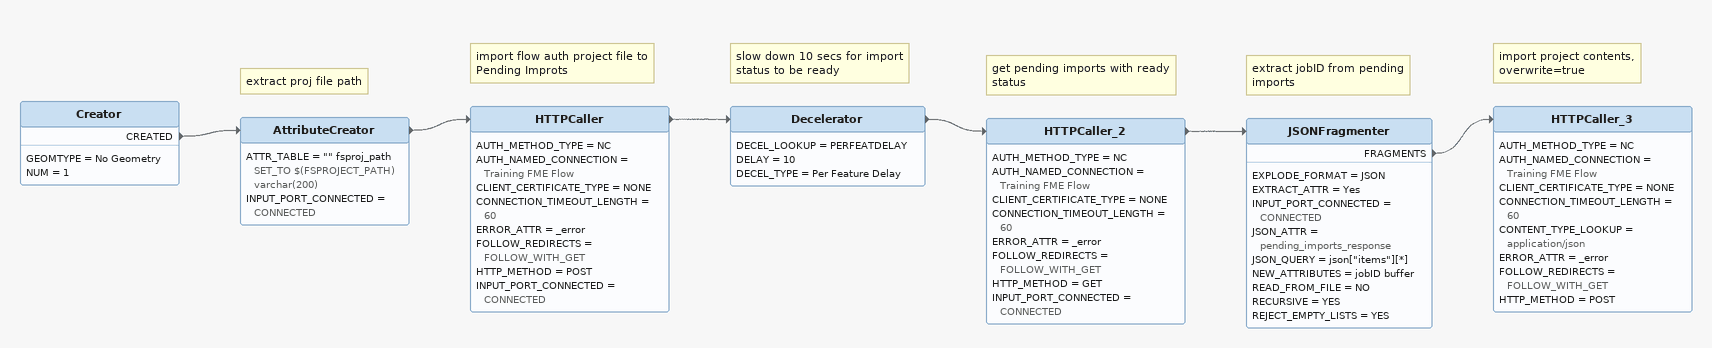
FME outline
Creator
    GEOMTYPE = No Geometry
    NUM = 1
    CREATED -> AttributeCreator
Note: extract proj file path
AttributeCreator
    ATTR_TABLE = "" fsproj_path SET_TO $(FSPROJECT_PATH) varchar(200)
    INPUT_PORT_CONNECTED = CONNECTED
    -> HTTPCaller
Note: import flow auth project file to Pending Improts
HTTPCaller
    AUTH_METHOD_TYPE = NC
    AUTH_NAMED_CONNECTION = Training FME Flow
    CLIENT_CERTIFICATE_TYPE = NONE
    CONNECTION_TIMEOUT_LENGTH = 60
    ERROR_ATTR = _error
    FOLLOW_REDIRECTS = FOLLOW_WITH_GET
    HTTP_METHOD = POST
    INPUT_PORT_CONNECTED = CONNECTED
    -> Decelerator
Note: slow down 10 secs for import status to be ready
Decelerator
    DECEL_LOOKUP = PERFEATDELAY
    DELAY = 10
    DECEL_TYPE = Per Feature Delay
    -> HTTPCaller_2
Note: get pending imports with ready status
HTTPCaller_2
    AUTH_METHOD_TYPE = NC
    AUTH_NAMED_CONNECTION = Training FME Flow
    CLIENT_CERTIFICATE_TYPE = NONE
    CONNECTION_TIMEOUT_LENGTH = 60
    ERROR_ATTR = _error
    FOLLOW_REDIRECTS = FOLLOW_WITH_GET
    HTTP_METHOD = GET
    INPUT_PORT_CONNECTED = CONNECTED
    -> JSONFragmenter
Note: extract jobID from pending imports
JSONFragmenter
    EXPLODE_FORMAT = JSON
    EXTRACT_ATTR = Yes
    INPUT_PORT_CONNECTED = CONNECTED
    JSON_ATTR = pending_imports_response
    JSON_QUERY = json["items"][*]
    NEW_ATTRIBUTES = jobID buffer
    READ_FROM_FILE = NO
    RECURSIVE = YES
    REJECT_EMPTY_LISTS = YES
    FRAGMENTS -> HTTPCaller_3
Note: import project contents, overwrite=true
HTTPCaller_3
    AUTH_METHOD_TYPE = NC
    AUTH_NAMED_CONNECTION = Training FME Flow
    CLIENT_CERTIFICATE_TYPE = NONE
    CONNECTION_TIMEOUT_LENGTH = 60
    CONTENT_TYPE_LOOKUP = application/json
    ERROR_ATTR = _error
    FOLLOW_REDIRECTS = FOLLOW_WITH_GET
    HTTP_METHOD = POST
